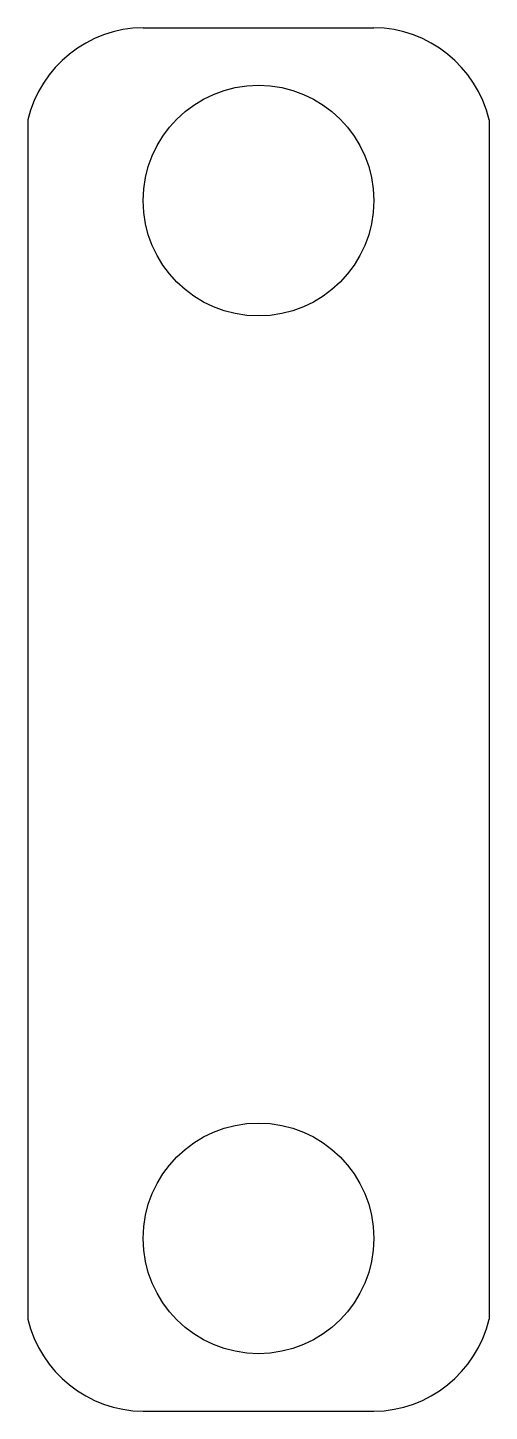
# Model space of a CAD drawing. Header units: millimetres. Extents: x 2988.4 to 2998.4, y 2223.5 to 2253.5.
import ezdxf

# ---------------------------------------------------------------- set-up
doc = ezdxf.new("R2010")
doc.units = ezdxf.units.MM

msp = doc.modelspace()

# ---------------------------------------------------------------- linework, layer by layer
for p, q in [((2990.872, 2253.486), (2995.872, 2253.486)), ((2988.372, 2251.486), (2988.372, 2225.486)), ((2998.372, 2251.486), (2998.372, 2225.486)), ((2990.872, 2223.486), (2995.872, 2223.486))]:
    msp.add_line(p, q)
for centre in [(2993.372, 2249.736), (2993.372, 2227.236)]:
    msp.add_circle(centre, 2.5)
for centre, start, end in [((2990.907, 2250.879), 90.7848, 166.5348), ((2995.836, 2250.879), 13.4652, 89.2152), ((2990.907, 2226.093), 193.4652, 269.2152), ((2995.836, 2226.093), 270.7848, 346.5348)]:
    msp.add_arc(centre, 2.607, start, end)

doc.saveas('drawing.dxf')
